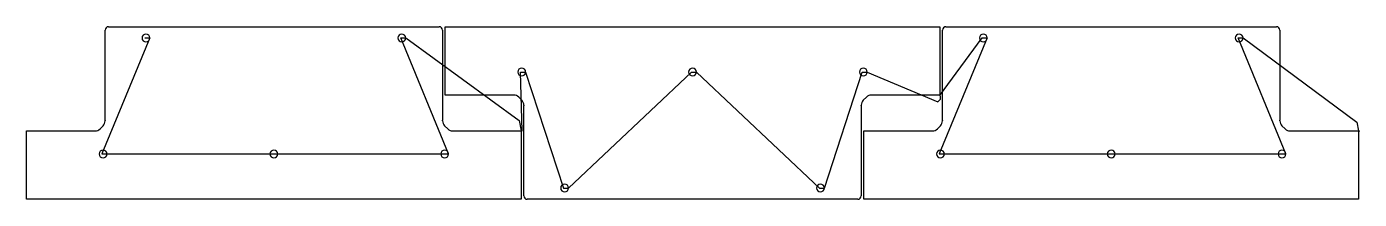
# Model space of a CAD drawing. Header units: metres. Extents: x 7 to 11985, y 7 to 1554.
import ezdxf

# ---------------------------------------------------------------- set-up
doc = ezdxf.new("R2010")
doc.units = ezdxf.units.M

msp = doc.modelspace()

# ---------------------------------------------------------------- linework, layer by layer
at = {"layer": 'TOOL_0'}
for p, q in [((1113.6, 1453.101), (683.6, 413.101)), ((713.1, 716.851), (713.1, 1523.099)), ((743.6, 1553.599), (3713.6, 1553.599)), ((1068.6, 1453.101), (1113.6, 1453.101)), ((3798.6, 413.101), (3368.6, 1453.101)), ((3368.6, 1453.101), (3413.6, 1453.101)), ((3413.6, 1453.101), (4432.002, 712.653)), ((3744.1, 1523.099), (3744.1, 716.844)), ((3769.719, 940.599), (3769.719, 1553.599)), ((3769.719, 1553.599), (8213.719, 1553.599)), ((8639.928, 1453.099), (8209.928, 413.099)), ((8211.545, 933.168), (8594.928, 1453.099)), ((8213.719, 1553.599), (8213.719, 940.599)), ((8239.428, 716.849), (8239.428, 1523.097)), ((8269.928, 1553.597), (11239.928, 1553.597)), ((8594.928, 1453.099), (8639.928, 1453.099)), ((11324.928, 413.099), (10894.928, 1453.099)), ((10894.928, 1453.099), (10939.928, 1453.099)), ((10939.928, 1453.099), (11962.851, 696.959)), ((11270.428, 1523.097), (11270.428, 716.842)), ((4460.314, 619.227), (4446.719, 1147.099)), ((4446.719, 1147.099), (4491.719, 1147.099)), ((4491.719, 1147.099), (4831.719, 107.099)), ((4876.719, 107.099), (5981.719, 1147.099)), ((5981.719, 1147.099), (6026.719, 1147.099)), ((6026.719, 1147.099), (7131.719, 107.099)), ((7176.719, 107.099), (7516.719, 1147.099)), ((7516.719, 1147.099), (7561.719, 1147.099)), ((7561.719, 1147.099), (8195.497, 879.32)), ((4384.219, 940.599), (3769.719, 940.599)), ((4456.62, 894.5), (4429.12, 922)), ((4476.219, 37.099), (4476.219, 843.354)), ((7507.219, 843.347), (7507.219, 37.099)), ((7554.318, 922), (7526.818, 894.5)), ((8213.719, 940.599), (7599.219, 940.599)), ((8195.497, 879.32), (8219.846, 903.191)), ((8213.719, 940.599), (8211.545, 933.168)), ((8220.952, 928.727), (8213.719, 940.599)), ((8219.846, 903.191), (8220.952, 928.727)), ((6.6, 6.601), (6.6, 619.601)), ((6.6, 619.601), (621.1, 619.601)), ((666.001, 638.199), (693.501, 665.699)), ((3763.699, 665.698), (3791.199, 638.198)), ((3836.1, 619.599), (4450.6, 619.599)), ((4432.002, 712.653), (4450.6, 619.601)), ((4450.6, 619.601), (4450.6, 6.601)), ((4450.6, 619.599), (4460.314, 619.227)), ((7532.928, 6.599), (7532.928, 619.599)), ((7532.928, 619.599), (8147.428, 619.599)), ((8192.329, 638.197), (8219.829, 665.697)), ((11290.027, 665.696), (11317.527, 638.196)), ((11362.428, 619.597), (11976.928, 619.597)), ((11962.851, 696.959), (11976.928, 619.599)), ((11976.928, 619.599), (11976.928, 6.599)), ((11976.928, 619.597), (11985.295, 617.893)), ((683.6, 413.101), (728.6, 413.101)), ((728.6, 413.101), (2218.6, 413.101)), ((2218.6, 413.101), (2263.6, 413.101)), ((2263.6, 413.101), (3753.6, 413.101)), ((3753.6, 413.101), (3798.6, 413.101)), ((8209.928, 413.099), (8254.928, 413.099)), ((8254.928, 413.099), (9744.928, 413.099)), ((9744.928, 413.099), (9789.928, 413.099)), ((9789.928, 413.099), (11279.928, 413.099)), ((11279.928, 413.099), (11324.928, 413.099)), ((4450.6, 6.601), (6.6, 6.601)), ((7476.719, 6.599), (4506.719, 6.599)), ((4831.719, 107.099), (4876.719, 107.099)), ((7131.719, 107.099), (7176.719, 107.099)), ((11976.928, 6.599), (7532.928, 6.599))]:
    msp.add_line(p, q, dxfattribs=at)
for centre, radius, start, end in [((743.6, 1523.099), 30.5, 90, 180), ((1078.6, 1453.101), 35, 0, 180), ((1078.6, 1453.101), 35, 180, 0), ((3378.6, 1453.101), 35, 0, 180), ((3378.6, 1453.101), 35, 180, 0), ((3713.6, 1523.099), 30.5, 0, 90), ((8269.928, 1523.097), 30.5, 90, 180), ((8604.928, 1453.099), 35, 0, 180), ((8604.928, 1453.099), 35, 180, 0), ((10904.928, 1453.099), 35, 0, 180), ((10904.928, 1453.099), 35, 180, 0), ((11239.928, 1523.097), 30.5, 0, 90), ((4456.719, 1147.099), 35, 0, 180), ((4456.719, 1147.099), 35, 180, 0), ((5991.719, 1147.099), 35, 0, 180), ((5991.719, 1147.099), 35, 180, 0), ((7526.719, 1147.099), 35, 0, 180), ((7526.719, 1147.099), 35, 180, 0), ((4384.219, 877.099), 63.5, 45, 90), ((4411.571, 849.515), 63.664, 359.5815076, 44.9592717), ((4492.298, 850.675), 17.142, 185.4395398, 198.1960769), ((4466.719, 843.354), 9.5, 0, 11.9557513), ((7520.046, 843), 12.831, 160.1118866, 178.4503947), ((7491.036, 850.431), 17.219, 349.7433673, 2.4797245), ((7571.905, 849.519), 63.688, 135.0674307, 178.5091308), ((7599.219, 877.099), 63.5, 90, 135), ((621.1, 683.101), 63.5, 270, 314.999362), ((648.414, 710.68), 63.688, 315.0674307, 358.5082315), ((729.283, 709.768), 17.219, 169.7466416, 182.4830489), ((700.273, 717.198), 12.831, 340.1118866, 358.4503947), ((3753.6, 716.844), 9.5, 180, 191.9557513), ((3728.021, 709.523), 17.142, 5.4395398, 18.1960769), ((3808.748, 710.683), 63.664, 179.5815076, 224.9592717), ((3836.1, 683.099), 63.5, 225, 270), ((8147.428, 683.099), 63.5, 270, 314.999362), ((8174.742, 710.678), 63.688, 315.0674307, 358.5082315), ((8255.611, 709.766), 17.219, 169.7466416, 182.4830489), ((8226.601, 717.196), 12.831, 340.1118866, 358.4503947), ((11279.928, 716.842), 9.5, 180, 191.9557513), ((11254.349, 709.521), 17.142, 5.4395398, 18.1960769), ((11335.076, 710.681), 63.664, 179.5815076, 224.9592717), ((11362.428, 683.097), 63.5, 225, 270), ((693.6, 413.101), 35, 0, 180), ((693.6, 413.101), 35, 180, 0), ((2228.6, 413.101), 35, 0, 180), ((2228.6, 413.101), 35, 180, 0), ((3763.6, 413.101), 35, 0, 180), ((3763.6, 413.101), 35, 180, 0), ((8219.928, 413.099), 35, 0, 180), ((8219.928, 413.099), 35, 180, 0), ((9754.928, 413.099), 35, 0, 180), ((9754.928, 413.099), 35, 180, 0), ((11289.928, 413.099), 35, 0, 180), ((11289.928, 413.099), 35, 180, 0), ((4841.719, 107.099), 35, 0, 180), ((7141.719, 107.099), 35, 0, 180), ((4506.719, 37.099), 30.5, 180, 270), ((4841.719, 107.099), 35, 180, 0), ((7141.719, 107.099), 35, 180, 0), ((7476.719, 37.099), 30.5, 270, 0)]:
    msp.add_arc(centre, radius, start, end, dxfattribs=at)

doc.saveas('drawing.dxf')
